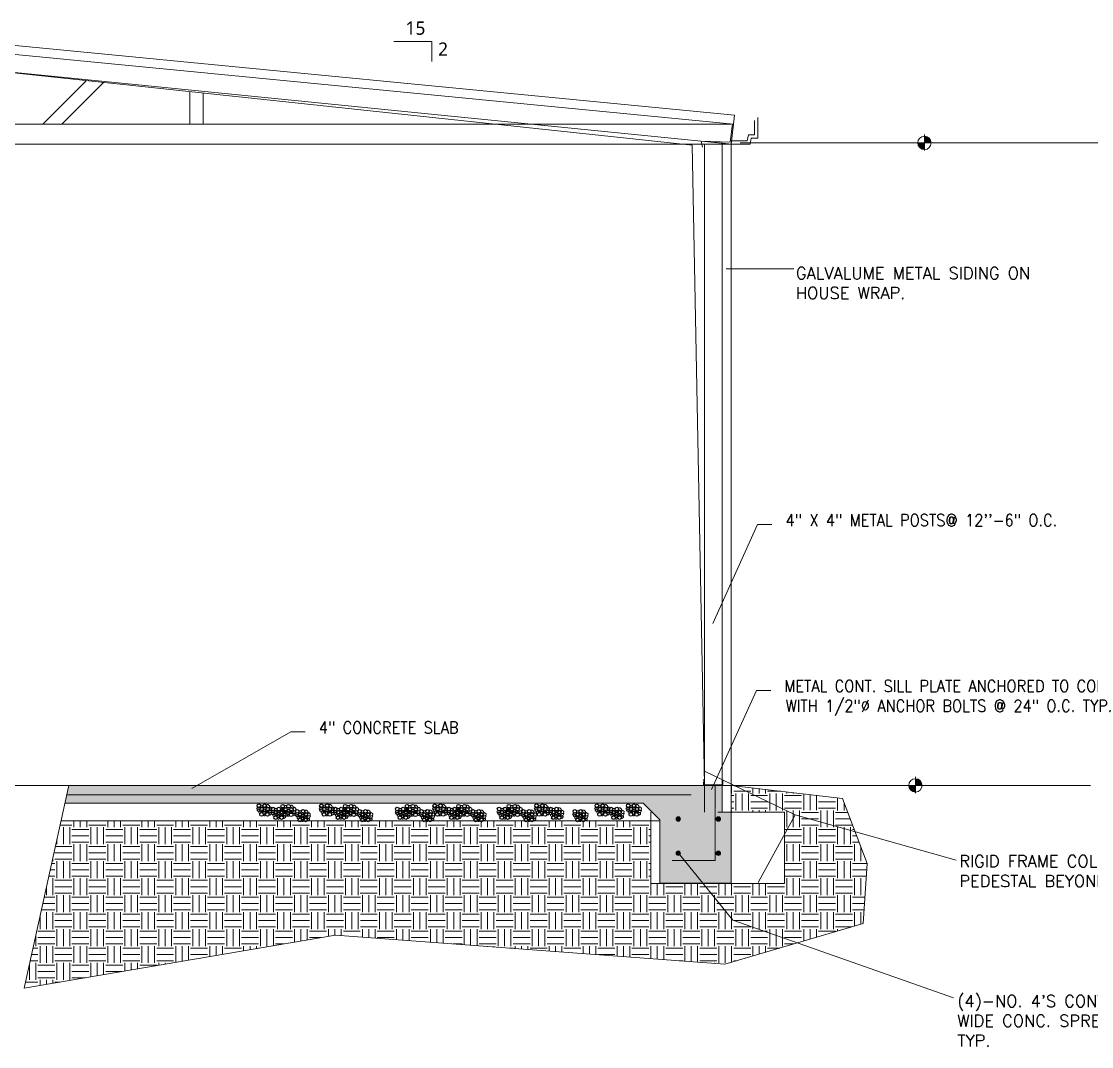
# Model space of a CAD drawing. Header units: feet. Extents: x -21713 to -20583, y -11834 to -10950.
# Drawn here: x -21079.4 to -21071.9, y -10974 to -10966.8 of the extents above; entities that cross this region are included whole.
import ezdxf

# ---------------------------------------------------------------- set-up
doc = ezdxf.new("R2010")
doc.units = ezdxf.units.FT
doc.header["$MEASUREMENT"] = 0
doc.linetypes.add('CENTERX2', pattern=[4, 2.5, -0.5, 0.5, -0.5])
doc.layers.get('0').update_dxf_attribs({"color": 4, "linetype": 'CENTERX2', "lineweight": 5})
for name, color, linetype, lineweight in [('anno', 7, 'Continuous', 9), ('anno line', 1, 'Continuous', 5), ('dim', 3, 'Continuous', 5), ('GRAVEL2', 4, 'CENTERX2', 5), ('hatch1', 9, 'CENTERX2', 5), ('hatch2', 6, 'CENTERX2', 5), ('pipe', 4, 'Continuous', 5), ('STRUCTURAL', 6, 'Continuous', 5), ('wall', 7, 'Continuous', 9), ('wall-outside', 7, 'Continuous', 13)]:
    doc.layers.add(name, color=color, linetype=linetype, lineweight=lineweight)
doc.layers.add('GRAVEL1', color=8, linetype='Continuous')
doc.styles.add('building', font='Roboto_Light.ttf')
doc.styles.add('ROMANS', font='ROMANS', dxfattribs={"height": 0.2})

# ---------------------------------------------------------------- blocks, each defined once
blk = doc.blocks.new('STONE')
at = {"layer": 'GRAVEL1'}
for centre, radius in [((-0.6, 0.8), 0.399), ((-0.62, -0.2), 0.279), ((0.06, 0.08), 0.359), ((0.72, 0.8), 0.399), ((0.7, -0.2), 0.279), ((1.37, 0.08), 0.359), ((0, -1.15), 0.399), ((0.06, -0.52), 0.199), ((1.32, -1.15), 0.399), ((1.37, -0.52), 0.199)]:
    blk.add_circle(centre, radius, dxfattribs=at)
blk = doc.blocks.new('A$C8866910b')
at = {"layer": 'dim'}
h = blk.add_hatch(color=256, dxfattribs=at)
h.dxf.hatch_style = 1
h.paths.add_polyline_path([(637.8875, 861.6151, 1), (637.8562, 861.6151, 1)])
h = blk.add_hatch(color=256, dxfattribs=at)
h.dxf.hatch_style = 1
h.paths.add_polyline_path([(638.1687, 861.6151, 1), (638.1375, 861.6151, 1)])
h = blk.add_hatch(color=256, dxfattribs=at)
h.dxf.hatch_style = 1
h.paths.add_polyline_path([(637.8875, 861.3748, 1), (637.8562, 861.3748, 1)])
h = blk.add_hatch(color=256, dxfattribs=at)
h.dxf.hatch_style = 1
h.paths.add_polyline_path([(638.1687, 861.3748, 1), (638.1375, 861.3748, 1)])
at = {"layer": 'hatch1'}
h = blk.add_hatch(dxfattribs=at)
h.set_pattern_fill('AR-CONC', color=256, scale=0.01875)
h.set_pattern_definition([(50, (438.42134, 853.28724), (0.13448772, -0.01176615), [0.01406265, -0.15468915]), (355, (438.42134, 853.28724), (-0.02601615, 0.14103753), [0.01125012, -0.12375132]), (100.451444, (438.43254, 853.28626), (0.10847157, 0.12927138), [0.01195141, -0.13146555]), (46.1842, (438.42134, 853.32474), (0.20010989, -0.0310352), [0.02109398, -0.23203373]), (96.63564, (438.43801, 853.32215), (0.17525099, 0.18264919), [0.01792713, -0.19719844]), (351.18416, (438.42134, 853.32474), (0.17525099, 0.18264919), [0.01687518, -0.18562698]), (21, (438.44009, 853.31536), (0.11192127, -0.07549185), [0.01406265, -0.15468915]), (326, (438.44009, 853.31536), (0.04562211, 0.13596709), [0.01125012, -0.12375132]), (71.451445, (438.44941, 853.30907), (0.15754338, 0.06047524), [0.01195141, -0.13146555]), (37.5, (438.421337, 853.287236), (0.002279997, 0.062418264), [0, -0.122251306, 0, -0.125626342, 0, -0.124220077]), (7.5, (438.42134, 853.287236), (0.049326065, 0.073952986), [0, -0.071625765, 0, -0.119438776, 0, -0.047344256]), (327.5, (438.379524, 853.287236), (0.100092776, -0.004229084), [0, -0.0468755, 0, -0.146251562, 0, -0.194064573]), (317.5, (438.36077, 853.28724), (0.109348575, 0.018769885), [0, -0.06093815, 0, -0.097126038, 0, -0.137813972])])
h.paths.add_polyline_path([(627.4929, 861.6092), (627.61, 861.7264), (630.975, 861.7264), (630.9673, 861.8514), (627.1042, 861.8514), (627.0983, 861.3748, -1), (627.0671, 861.3748, -1), (627.0983, 861.3748), (627.0983, 861.6149, -0.993872), (627.0671, 861.6151, -1), (627.0983, 861.6151), (627.1042, 861.8514), (627.0553, 861.8514), (627.0553, 861.6639), (626.9928, 861.6639), (626.9928, 861.1639), (627.4929, 861.1639)])
h.paths.add_polyline_path([(627.3483, 861.6151, -1), (627.3796, 861.6151, -1)], flags=16)
h.paths.add_polyline_path([(627.3796, 861.3748, -1), (627.3483, 861.3748, -1)], flags=16)
h.paths.add_polyline_path([(638.1316, 861.8514), (633.5969, 861.8514), (633.5695, 861.7264), (637.6258, 861.7264), (637.743, 861.6092), (637.743, 861.1639), (638.243, 861.1639), (638.243, 861.6639), (638.1805, 861.6639), (638.1805, 861.8514), (638.1316, 861.8514), (638.1375, 861.6151, -1), (638.1687, 861.6151, -1), (638.1375, 861.6151), (638.1375, 861.3751, -0.989984), (638.1687, 861.3748, -1), (638.1375, 861.3748), (638.1316, 861.3241)])
h.paths.add_polyline_path([(637.8562, 861.6151, -1), (637.8875, 861.6151, -1)], flags=16)
h.paths.add_polyline_path([(637.8875, 861.3748, -1), (637.8562, 861.3748, -1)], flags=16)
at = {"layer": 'hatch2'}
h = blk.add_hatch(dxfattribs=at)
h.set_pattern_fill('EARTH', color=256, scale=0.476138)
h.set_pattern_definition([(0, (16515.61667, 9751.34504), (0.1190345, 0.1190345), [0.1190345, -0.1190345]), (0, (16515.61667, 9751.38968), (0.1190345, 0.1190345), [0.1190345, -0.1190345]), (0, (16515.61667, 9751.43432), (0.1190345, 0.1190345), [0.1190345, -0.1190345]), (90, (16515.63154, 9751.4492), (-0.1190345, 0.1190345), [0.1190345, -0.1190345]), (90, (16515.67618, 9751.4492), (-0.1190345, 0.1190345), [0.1190345, -0.1190345]), (90, (16515.72082, 9751.4492), (-0.1190345, 0.1190345), [0.1190345, -0.1190345])])
h.paths.add_polyline_path([(638.1997, 860.5955), (639.1685, 860.8814), (639.1978, 861.3037), (639.0241, 861.7592), (638.243, 861.8514), (638.243, 861.6639), (638.618, 861.6639), (638.618, 861.1619), (637.6805, 861.1619), (637.6805, 861.6014), (637.1897, 861.6014), (637.1715, 861.5864), (637.1729, 861.5947), (637.1662, 861.6014), (636.8284, 861.6014), (636.8102, 861.5864), (636.8115, 861.5947), (636.8048, 861.6014), (636.4754, 861.6014), (636.4572, 861.5864), (636.4585, 861.5947), (636.4518, 861.6014), (636.1141, 861.6014), (636.0959, 861.5864), (636.0972, 861.5947), (636.0905, 861.6014), (635.6802, 861.6014), (635.662, 861.5864), (635.6633, 861.5947), (635.6566, 861.6014), (635.242, 861.6014), (635.2238, 861.5864), (635.2251, 861.5947), (635.2184, 861.6014), (633.5421, 861.6014), (633.2853, 860.428), (635.4686, 860.8005)])
at = {"layer": 'anno'}
for p in [(635.8774, 867.071), (636.1434, 866.9304)]:
    blk.add_line(p, (636.1434, 867.071), dxfattribs=at)
at = {"layer": 'anno', "linetype": 'Continuous'}
for p, q in [((639.599, 866.4197), (639.599, 866.3065)), ((639.5056, 866.3604), (640.8258, 866.3604)), ((639.5357, 861.9107), (639.5357, 861.7975)), ((639.4423, 861.8514), (640.7626, 861.8514))]:
    blk.add_line(p, q, dxfattribs=at)
at = {"layer": 'anno', "linetype": 'Continuous', "const_width": 0.0469}
for points in [[(639.5756, 866.3604, 0.414214), (639.599, 866.337, 0.414214)], [(639.6224, 866.3604, 0.414214), (639.599, 866.3838)], [(639.5123, 861.8514, 0.414214), (639.5357, 861.828, 0.414214)], [(639.5592, 861.8514, 0.414214), (639.5357, 861.8748)]]:
    blk.add_lwpolyline(points, format="xyb", dxfattribs=at)
at = {"layer": 'anno', "linetype": 'Continuous'}
for centre in [(639.599, 866.3604), (639.5357, 861.8514)]:
    blk.add_circle(centre, 0.0469, dxfattribs=at)
at = {"layer": 'anno line', "linetype": 'Continuous'}
for p, q in [((639.5056, 866.3604), (638.3062, 866.3604)), ((639.4423, 861.8514), (638.243, 861.8514))]:
    blk.add_line(p, q, dxfattribs=at)
for points in [[(638.2082, 865.4765), (638.6824, 865.4765)], [(638.1141, 862.9865), (638.4284, 863.6816), (638.5294, 863.6816)], [(638.1053, 861.823), (638.4196, 862.5181), (638.5206, 862.5181)], [(634.4608, 861.829), (635.1546, 862.2268), (635.2557, 862.2268)], [(637.8733, 861.3748), (638.254, 860.9051), (639.8034, 860.361)]]:
    blk.add_lwpolyline(points, dxfattribs=at)
at = {"layer": 'anno line', "linetype": 'Continuous', "extrusion": (0, 0, -1)}
for points in [[(-638.0607, 861.9486), (-638.6929, 861.6457), (-639.8211, 861.3272)], [(-638.4316, 861.1688), (-638.6929, 861.6457)]]:
    blk.add_lwpolyline(points, dxfattribs=at)
at = {"layer": 'dim'}
for p, q in [((633.5421, 861.6014), (637.743, 861.6014)), ((636.4351, 861.6014), (634.6804, 861.6014))]:
    blk.add_line(p, q, dxfattribs=at)
at = {"layer": 'GRAVEL2'}
for points in [[(634.9286, 861.6957), (634.9177, 861.6936), (634.9147, 861.6866), (634.9221, 861.6831), (634.9273, 861.687), (634.9347, 861.6862), (634.9369, 861.6849), (634.9404, 861.6918), (634.9365, 861.6966)], [(634.9404, 861.671), (634.9314, 861.6681), (634.9299, 861.6605), (634.9334, 861.657), (634.939, 861.6564), (634.9448, 861.6611), (634.9437, 861.6675)], [(634.9555, 861.7123), (634.9452, 861.7123), (634.9417, 861.7049), (634.946, 861.6975), (634.9547, 861.6984), (634.9587, 861.7062)], [(634.9689, 861.6669), (634.9612, 861.6634), (634.9604, 861.6579), (634.9615, 861.6508), (634.9703, 861.65), (634.9741, 861.6561), (634.9733, 861.6637)], [(634.9712, 861.6491), (634.9671, 861.6482), (634.9636, 861.6456), (634.9621, 861.6432), (634.9612, 861.6409), (634.9648, 861.6377), (634.9703, 861.638), (634.9753, 861.6421), (634.9753, 861.6485)], [(634.9675, 861.6961), (634.9618, 861.6935), (634.962, 861.6866), (634.9676, 861.6853), (634.9724, 861.6874), (634.9766, 861.6838), (634.9807, 861.6874), (634.9798, 861.6931), (634.9769, 861.6961), (634.9705, 861.6953)], [(634.9809, 861.669), (634.9771, 861.6666), (634.9771, 861.6605), (634.9809, 861.6593), (634.9847, 861.6611), (634.985, 861.6664)], [(634.9913, 861.697), (634.9839, 861.7049), (634.9861, 861.7162), (634.9948, 861.7162), (635.0044, 861.7066), (635.0052, 861.6975)], [(635.0152, 861.6756), (635.0035, 861.6717), (634.9996, 861.66), (635.0074, 861.66), (635.0191, 861.6639), (635.023, 861.6756)], [(635.0174, 861.6578), (635.0057, 861.6578), (635.0018, 861.65), (635.0096, 861.6422), (635.0174, 861.65)], [(635.0118, 861.7005), (635.0022, 861.6892), (635.0061, 861.6792), (635.0139, 861.6757), (635.0209, 861.6792), (635.0227, 861.6914)], [(635.0274, 861.6729), (635.0165, 861.6707), (635.0135, 861.6638), (635.0209, 861.6603), (635.0261, 861.6642), (635.0335, 861.6633), (635.0357, 861.662), (635.0392, 861.669), (635.0352, 861.6738)], [(635.0392, 861.6482), (635.0301, 861.6453), (635.0287, 861.6377), (635.0322, 861.6342), (635.0378, 861.6336), (635.0436, 861.6383), (635.0425, 861.6447)], [(635.0543, 861.6895), (635.044, 861.6894), (635.0405, 861.682), (635.0448, 861.6747), (635.0535, 861.6755), (635.0574, 861.6833)], [(635.0662, 861.6733), (635.0606, 861.6706), (635.0608, 861.6638), (635.0664, 861.6625), (635.0712, 861.6646), (635.0753, 861.661), (635.0795, 861.6646), (635.0786, 861.6702), (635.0757, 861.6733), (635.0693, 861.6725)], [(635.0797, 861.6462), (635.0759, 861.6438), (635.0759, 861.6377), (635.0797, 861.6365), (635.0835, 861.6383), (635.0838, 861.6435)], [(635.096, 861.6925), (635.0851, 861.6903), (635.082, 861.6834), (635.0894, 861.6799), (635.0947, 861.6838), (635.1021, 861.6829), (635.1042, 861.6816), (635.1077, 861.6886), (635.1038, 861.6934)], [(635.0901, 861.6742), (635.0827, 861.682), (635.0849, 861.6933), (635.0936, 861.6933), (635.1032, 861.6838), (635.104, 861.6747)], [(635.1078, 861.6678), (635.0987, 861.6648), (635.0972, 861.6572), (635.1008, 861.6537), (635.1063, 861.6531), (635.1122, 861.6578), (635.111, 861.6643)], [(635.114, 861.6528), (635.1023, 861.6489), (635.0983, 861.6372), (635.1062, 861.6372), (635.1179, 861.6411), (635.1218, 861.6528)], [(635.1106, 861.6777), (635.101, 861.6664), (635.1049, 861.6564), (635.1127, 861.6529), (635.1197, 861.6564), (635.1214, 861.6686)], [(635.1228, 861.7091), (635.1125, 861.709), (635.109, 861.7016), (635.1134, 861.6942), (635.1221, 861.6951), (635.126, 861.7029)], [(635.1362, 861.6637), (635.1286, 861.6602), (635.1277, 861.6546), (635.1289, 861.6476), (635.1377, 861.6467), (635.1415, 861.6528), (635.1406, 861.6605)], [(635.1386, 861.6458), (635.1345, 861.6449), (635.1309, 861.6423), (635.1295, 861.64), (635.1286, 861.6376), (635.1321, 861.6344), (635.1377, 861.6347), (635.1427, 861.6388), (635.1427, 861.6452)], [(635.1348, 861.6928), (635.1291, 861.6902), (635.1293, 861.6834), (635.135, 861.6821), (635.1397, 861.6841), (635.1439, 861.6805), (635.1481, 861.6841), (635.1471, 861.6898), (635.1443, 861.6928), (635.1378, 861.6921)], [(635.1482, 861.6657), (635.1444, 861.6634), (635.1444, 861.6572), (635.1482, 861.6561), (635.152, 861.6578), (635.1523, 861.6631)], [(635.1587, 861.6938), (635.1513, 861.7016), (635.1534, 861.7129), (635.1621, 861.7129), (635.1717, 861.7034), (635.1726, 861.6942)], [(635.1825, 861.6724), (635.1708, 861.6685), (635.1669, 861.6567), (635.1747, 861.6567), (635.1864, 861.6607), (635.1903, 861.6724)], [(635.1848, 861.6545), (635.173, 861.6545), (635.1691, 861.6467), (635.1769, 861.6389), (635.1848, 861.6467)], [(635.1791, 861.6973), (635.1695, 861.686), (635.1735, 861.676), (635.1813, 861.6725), (635.1883, 861.676), (635.19, 861.6881)], [(635.1972, 861.6566), (635.1863, 861.6544), (635.1833, 861.6475), (635.1907, 861.644), (635.1959, 861.6479), (635.2033, 861.647), (635.2055, 861.6457), (635.2089, 861.6527), (635.205, 861.6575)], [(635.2241, 861.6732), (635.2137, 861.6731), (635.2102, 861.6657), (635.2146, 861.6583), (635.2233, 861.6592), (635.2272, 861.667)], [(635.236, 861.657), (635.2303, 861.6543), (635.2305, 861.6475), (635.2362, 861.6462), (635.2409, 861.6483), (635.2451, 861.6447), (635.2493, 861.6483), (635.2483, 861.6539), (635.2455, 861.657), (635.2391, 861.6562)], [(635.2599, 861.6579), (635.2525, 861.6657), (635.2546, 861.677), (635.2634, 861.677), (635.2729, 861.6675), (635.2738, 861.6583)], [(635.2803, 861.6614), (635.2708, 861.6501), (635.2747, 861.6401), (635.2825, 861.6366), (635.2895, 861.6401), (635.2912, 861.6523)], [(635.3668, 861.6957), (635.3559, 861.6936), (635.3528, 861.6866), (635.3602, 861.6831), (635.3654, 861.687), (635.3728, 861.6862), (635.375, 861.6849), (635.3785, 861.6918), (635.3746, 861.6966)], [(635.3786, 861.671), (635.3695, 861.6681), (635.368, 861.6605), (635.3715, 861.657), (635.3771, 861.6564), (635.383, 861.6611), (635.3818, 861.6675)], [(635.3936, 861.7123), (635.3833, 861.7123), (635.3798, 861.7049), (635.3842, 861.6975), (635.3929, 861.6984), (635.3968, 861.7062)], [(635.407, 861.6669), (635.3994, 861.6634), (635.3985, 861.6579), (635.3997, 861.6508), (635.4085, 861.65), (635.4123, 861.6561), (635.4114, 861.6637)], [(635.4093, 861.6491), (635.4052, 861.6482), (635.4017, 861.6456), (635.4003, 861.6432), (635.3994, 861.6409), (635.4029, 861.6377), (635.4085, 861.638), (635.4134, 861.6421), (635.4134, 861.6485)], [(635.4056, 861.6961), (635.3999, 861.6935), (635.4001, 861.6866), (635.4058, 861.6853), (635.4105, 861.6874), (635.4147, 861.6838), (635.4189, 861.6874), (635.4179, 861.6931), (635.4151, 861.6961), (635.4086, 861.6953)], [(635.419, 861.669), (635.4152, 861.6666), (635.4152, 861.6605), (635.419, 861.6593), (635.4228, 861.6611), (635.4231, 861.6664)], [(635.4294, 861.697), (635.422, 861.7049), (635.4242, 861.7162), (635.4329, 861.7162), (635.4425, 861.7066), (635.4434, 861.6975)], [(635.4533, 861.6756), (635.4416, 861.6717), (635.4377, 861.66), (635.4455, 861.66), (635.4572, 861.6639), (635.4611, 861.6756)], [(635.4555, 861.6578), (635.4438, 861.6578), (635.4399, 861.65), (635.4477, 861.6422), (635.4555, 861.65)], [(635.4499, 861.7005), (635.4403, 861.6892), (635.4442, 861.6792), (635.4521, 861.6757), (635.459, 861.6792), (635.4608, 861.6914)], [(635.4655, 861.6729), (635.4547, 861.6707), (635.4516, 861.6638), (635.459, 861.6603), (635.4642, 861.6642), (635.4716, 861.6633), (635.4738, 861.662), (635.4773, 861.669), (635.4734, 861.6738)], [(635.4774, 861.6482), (635.4683, 861.6453), (635.4668, 861.6377), (635.4703, 861.6342), (635.4759, 861.6336), (635.4818, 861.6383), (635.4806, 861.6447)], [(635.4924, 861.6895), (635.4821, 861.6894), (635.4786, 861.682), (635.483, 861.6747), (635.4917, 861.6755), (635.4956, 861.6833)], [(635.5044, 861.6733), (635.4987, 861.6706), (635.4989, 861.6638), (635.5046, 861.6625), (635.5093, 861.6646), (635.5135, 861.661), (635.5176, 861.6646), (635.5167, 861.6702), (635.5139, 861.6733), (635.5074, 861.6725)], [(635.5178, 861.6462), (635.514, 861.6438), (635.514, 861.6377), (635.5178, 861.6365), (635.5216, 861.6383), (635.5219, 861.6435)], [(635.5341, 861.6925), (635.5232, 861.6903), (635.5202, 861.6834), (635.5276, 861.6799), (635.5328, 861.6838), (635.5402, 861.6829), (635.5424, 861.6816), (635.5459, 861.6886), (635.5419, 861.6934)], [(635.5282, 861.6742), (635.5208, 861.682), (635.523, 861.6933), (635.5317, 861.6933), (635.5413, 861.6838), (635.5422, 861.6747)], [(635.5459, 861.6678), (635.5368, 861.6648), (635.5354, 861.6572), (635.5389, 861.6537), (635.5445, 861.6531), (635.5503, 861.6578), (635.5491, 861.6643)], [(635.5521, 861.6528), (635.5404, 861.6489), (635.5365, 861.6372), (635.5443, 861.6372), (635.556, 861.6411), (635.5599, 861.6528)], [(635.5487, 861.6777), (635.5391, 861.6664), (635.543, 861.6564), (635.5509, 861.6529), (635.5578, 861.6564), (635.5596, 861.6686)], [(635.561, 861.7091), (635.5506, 861.709), (635.5472, 861.7016), (635.5515, 861.6942), (635.5602, 861.6951), (635.5641, 861.7029)], [(635.5744, 861.6637), (635.5667, 861.6602), (635.5659, 861.6546), (635.567, 861.6476), (635.5758, 861.6467), (635.5796, 861.6528), (635.5787, 861.6605)], [(635.5767, 861.6458), (635.5726, 861.6449), (635.5691, 861.6423), (635.5676, 861.64), (635.5667, 861.6376), (635.5702, 861.6344), (635.5758, 861.6347), (635.5808, 861.6388), (635.5808, 861.6452)], [(635.5729, 861.6928), (635.5673, 861.6902), (635.5674, 861.6834), (635.5731, 861.6821), (635.5779, 861.6841), (635.582, 861.6805), (635.5862, 861.6841), (635.5853, 861.6898), (635.5824, 861.6928), (635.576, 861.6921)], [(635.5864, 861.6657), (635.5826, 861.6634), (635.5826, 861.6572), (635.5864, 861.6561), (635.5902, 861.6578), (635.5905, 861.6631)], [(635.5968, 861.6938), (635.5894, 861.7016), (635.5916, 861.7129), (635.6003, 861.7129), (635.6099, 861.7034), (635.6107, 861.6942)], [(635.6207, 861.6724), (635.6089, 861.6685), (635.605, 861.6567), (635.6129, 861.6567), (635.6246, 861.6607), (635.6285, 861.6724)], [(635.6229, 861.6545), (635.6112, 861.6545), (635.6073, 861.6467), (635.6151, 861.6389), (635.6229, 861.6467)], [(635.6173, 861.6973), (635.6077, 861.686), (635.6116, 861.676), (635.6194, 861.6725), (635.6264, 861.676), (635.6281, 861.6881)], [(635.6353, 861.6566), (635.6244, 861.6544), (635.6214, 861.6475), (635.6288, 861.644), (635.634, 861.6479), (635.6414, 861.647), (635.6436, 861.6457), (635.6471, 861.6527), (635.6432, 861.6575)], [(635.6622, 861.6732), (635.6519, 861.6731), (635.6484, 861.6657), (635.6527, 861.6583), (635.6614, 861.6592), (635.6654, 861.667)], [(635.6742, 861.657), (635.6685, 861.6543), (635.6687, 861.6475), (635.6743, 861.6462), (635.6791, 861.6483), (635.6833, 861.6447), (635.6874, 861.6483), (635.6865, 861.6539), (635.6836, 861.657), (635.6772, 861.6562)], [(635.698, 861.6579), (635.6906, 861.6657), (635.6928, 861.677), (635.7015, 861.677), (635.7111, 861.6675), (635.7119, 861.6583)], [(635.7185, 861.6614), (635.7089, 861.6501), (635.7128, 861.6401), (635.7206, 861.6366), (635.7276, 861.6401), (635.7293, 861.6523)], [(635.8995, 861.6729), (635.8886, 861.6707), (635.8855, 861.6638), (635.8929, 861.6603), (635.8982, 861.6642), (635.9056, 861.6633), (635.9077, 861.662), (635.9112, 861.669), (635.9073, 861.6738)], [(635.9113, 861.6482), (635.9022, 861.6453), (635.9007, 861.6377), (635.9042, 861.6342), (635.9098, 861.6336), (635.9157, 861.6383), (635.9145, 861.6447)], [(635.9263, 861.6895), (635.916, 861.6894), (635.9125, 861.682), (635.9169, 861.6747), (635.9256, 861.6755), (635.9295, 861.6833)], [(635.9383, 861.6733), (635.9326, 861.6706), (635.9328, 861.6638), (635.9385, 861.6625), (635.9432, 861.6646), (635.9474, 861.661), (635.9516, 861.6646), (635.9506, 861.6702), (635.9478, 861.6733), (635.9413, 861.6725)], [(635.9517, 861.6462), (635.9479, 861.6438), (635.9479, 861.6377), (635.9517, 861.6365), (635.9555, 861.6383), (635.9558, 861.6435)], [(635.968, 861.6925), (635.9571, 861.6903), (635.9541, 861.6834), (635.9615, 861.6799), (635.9667, 861.6838), (635.9741, 861.6829), (635.9763, 861.6816), (635.9798, 861.6886), (635.9759, 861.6934)], [(635.9621, 861.6742), (635.9547, 861.682), (635.9569, 861.6933), (635.9656, 861.6933), (635.9752, 861.6838), (635.9761, 861.6747)], [(635.9798, 861.6678), (635.9708, 861.6648), (635.9693, 861.6572), (635.9728, 861.6537), (635.9784, 861.6531), (635.9842, 861.6578), (635.9831, 861.6643)], [(635.986, 861.6528), (635.9743, 861.6489), (635.9704, 861.6372), (635.9782, 861.6372), (635.9899, 861.6411), (635.9938, 861.6528)], [(635.9826, 861.6777), (635.973, 861.6664), (635.977, 861.6564), (635.9848, 861.6529), (635.9918, 861.6564), (635.9935, 861.6686)], [(635.9949, 861.7091), (635.9846, 861.709), (635.9811, 861.7016), (635.9854, 861.6942), (635.9941, 861.6951), (635.9981, 861.7029)], [(636.0083, 861.6637), (636.0007, 861.6602), (635.9998, 861.6546), (636.0009, 861.6476), (636.0097, 861.6467), (636.0135, 861.6528), (636.0127, 861.6605)], [(636.0106, 861.6458), (636.0065, 861.6449), (636.003, 861.6423), (636.0015, 861.64), (636.0007, 861.6376), (636.0042, 861.6344), (636.0097, 861.6347), (636.0147, 861.6388), (636.0147, 861.6452)], [(636.0069, 861.6928), (636.0012, 861.6902), (636.0014, 861.6834), (636.0071, 861.6821), (636.0118, 861.6841), (636.016, 861.6805), (636.0201, 861.6841), (636.0192, 861.6898), (636.0163, 861.6928), (636.0099, 861.6921)], [(636.0203, 861.6657), (636.0165, 861.6634), (636.0165, 861.6572), (636.0203, 861.6561), (636.0241, 861.6578), (636.0244, 861.6631)], [(636.0307, 861.6938), (636.0233, 861.7016), (636.0255, 861.7129), (636.0342, 861.7129), (636.0438, 861.7034), (636.0446, 861.6942)], [(636.0546, 861.6724), (636.0429, 861.6685), (636.039, 861.6567), (636.0468, 861.6567), (636.0585, 861.6607), (636.0624, 861.6724)], [(636.0568, 861.6545), (636.0451, 861.6545), (636.0412, 861.6467), (636.049, 861.6389), (636.0568, 861.6467)], [(636.0512, 861.6973), (636.0416, 861.686), (636.0455, 861.676), (636.0533, 861.6725), (636.0603, 861.676), (636.0621, 861.6881)], [(636.0692, 861.6566), (636.0584, 861.6544), (636.0553, 861.6475), (636.0627, 861.644), (636.0679, 861.6479), (636.0753, 861.647), (636.0775, 861.6457), (636.081, 861.6527), (636.0771, 861.6575)], [(636.0961, 861.6732), (636.0858, 861.6731), (636.0823, 861.6657), (636.0867, 861.6583), (636.0954, 861.6592), (636.0993, 861.667)], [(636.1081, 861.657), (636.1024, 861.6543), (636.1026, 861.6475), (636.1083, 861.6462), (636.113, 861.6483), (636.1172, 861.6447), (636.1213, 861.6483), (636.1204, 861.6539), (636.1175, 861.657), (636.1111, 861.6562)], [(636.1319, 861.6579), (636.1245, 861.6657), (636.1267, 861.677), (636.1354, 861.677), (636.145, 861.6675), (636.1459, 861.6583)], [(636.1524, 861.6614), (636.1428, 861.6501), (636.1467, 861.6401), (636.1546, 861.6366), (636.1615, 861.6401), (636.1633, 861.6523)], [(636.162, 861.6957), (636.1511, 861.6936), (636.1481, 861.6866), (636.1555, 861.6831), (636.1607, 861.687), (636.1681, 861.6862), (636.1703, 861.6849), (636.1737, 861.6918), (636.1698, 861.6966)], [(636.1738, 861.671), (636.1647, 861.6681), (636.1633, 861.6605), (636.1668, 861.657), (636.1723, 861.6564), (636.1782, 861.6611), (636.177, 861.6675)], [(636.1889, 861.7123), (636.1785, 861.7123), (636.175, 861.7049), (636.1794, 861.6975), (636.1881, 861.6984), (636.192, 861.7062)], [(636.2022, 861.6669), (636.1946, 861.6634), (636.1937, 861.6579), (636.1949, 861.6508), (636.2037, 861.65), (636.2075, 861.6561), (636.2066, 861.6637)], [(636.2046, 861.6491), (636.2005, 861.6482), (636.197, 861.6456), (636.1955, 861.6432), (636.1946, 861.6409), (636.1981, 861.6377), (636.2037, 861.638), (636.2087, 861.6421), (636.2087, 861.6485)], [(636.2008, 861.6961), (636.1951, 861.6935), (636.1953, 861.6866), (636.201, 861.6853), (636.2058, 861.6874), (636.2099, 861.6838), (636.2141, 861.6874), (636.2131, 861.6931), (636.2103, 861.6961), (636.2039, 861.6953)], [(636.2143, 861.669), (636.2104, 861.6666), (636.2104, 861.6605), (636.2143, 861.6593), (636.2181, 861.6611), (636.2184, 861.6664)], [(636.2247, 861.697), (636.2173, 861.7049), (636.2195, 861.7162), (636.2282, 861.7162), (636.2377, 861.7066), (636.2386, 861.6975)], [(636.2485, 861.6756), (636.2368, 861.6717), (636.2329, 861.66), (636.2407, 861.66), (636.2525, 861.6639), (636.2564, 861.6756)], [(636.2508, 861.6578), (636.239, 861.6578), (636.2351, 861.65), (636.243, 861.6422), (636.2508, 861.65)], [(636.2451, 861.7005), (636.2356, 861.6892), (636.2395, 861.6792), (636.2473, 861.6757), (636.2543, 861.6792), (636.256, 861.6914)], [(636.2608, 861.6729), (636.2499, 861.6707), (636.2468, 861.6638), (636.2542, 861.6603), (636.2595, 861.6642), (636.2669, 861.6633), (636.269, 861.662), (636.2725, 861.669), (636.2686, 861.6738)], [(636.2726, 861.6482), (636.2635, 861.6453), (636.262, 861.6377), (636.2656, 861.6342), (636.2711, 861.6336), (636.277, 861.6383), (636.2758, 861.6447)], [(636.2877, 861.6895), (636.2773, 861.6894), (636.2738, 861.682), (636.2782, 861.6747), (636.2869, 861.6755), (636.2908, 861.6833)], [(636.2996, 861.6733), (636.2939, 861.6706), (636.2941, 861.6638), (636.2998, 861.6625), (636.3045, 861.6646), (636.3087, 861.661), (636.3129, 861.6646), (636.3119, 861.6702), (636.3091, 861.6733), (636.3026, 861.6725)], [(636.313, 861.6462), (636.3092, 861.6438), (636.3092, 861.6377), (636.313, 861.6365), (636.3169, 861.6383), (636.3171, 861.6435)], [(636.3293, 861.6925), (636.3185, 861.6903), (636.3154, 861.6834), (636.3228, 861.6799), (636.328, 861.6838), (636.3354, 861.6829), (636.3376, 861.6816), (636.3411, 861.6886), (636.3372, 861.6934)], [(636.3235, 861.6742), (636.3161, 861.682), (636.3182, 861.6933), (636.3269, 861.6933), (636.3365, 861.6838), (636.3374, 861.6747)], [(636.3412, 861.6678), (636.3321, 861.6648), (636.3306, 861.6572), (636.3341, 861.6537), (636.3397, 861.6531), (636.3456, 861.6578), (636.3444, 861.6643)], [(636.3473, 861.6528), (636.3356, 861.6489), (636.3317, 861.6372), (636.3395, 861.6372), (636.3512, 861.6411), (636.3552, 861.6528)], [(636.3439, 861.6777), (636.3343, 861.6664), (636.3383, 861.6564), (636.3461, 861.6529), (636.3531, 861.6564), (636.3548, 861.6686)], [(636.3562, 861.7091), (636.3459, 861.709), (636.3424, 861.7016), (636.3468, 861.6942), (636.3555, 861.6951), (636.3594, 861.7029)], [(636.3696, 861.6637), (636.362, 861.6602), (636.3611, 861.6546), (636.3623, 861.6476), (636.3711, 861.6467), (636.3749, 861.6528), (636.374, 861.6605)], [(636.3719, 861.6458), (636.3678, 861.6449), (636.3643, 861.6423), (636.3628, 861.64), (636.362, 861.6376), (636.3655, 861.6344), (636.3711, 861.6347), (636.376, 861.6388), (636.376, 861.6452)], [(636.3682, 861.6928), (636.3625, 861.6902), (636.3627, 861.6834), (636.3684, 861.6821), (636.3731, 861.6841), (636.3773, 861.6805), (636.3814, 861.6841), (636.3805, 861.6898), (636.3777, 861.6928), (636.3712, 861.6921)], [(636.3816, 861.6657), (636.3778, 861.6634), (636.3778, 861.6572), (636.3816, 861.6561), (636.3854, 861.6578), (636.3857, 861.6631)], [(636.392, 861.6938), (636.3846, 861.7016), (636.3868, 861.7129), (636.3955, 861.7129), (636.4051, 861.7034), (636.406, 861.6942)], [(636.4159, 861.6724), (636.4042, 861.6685), (636.4003, 861.6567), (636.4081, 861.6567), (636.4198, 861.6607), (636.4237, 861.6724)], [(636.4181, 861.6545), (636.4064, 861.6545), (636.4025, 861.6467), (636.4103, 861.6389), (636.4181, 861.6467)], [(636.4125, 861.6973), (636.4029, 861.686), (636.4068, 861.676), (636.4147, 861.6725), (636.4216, 861.676), (636.4234, 861.6881)], [(636.4306, 861.6566), (636.4197, 861.6544), (636.4166, 861.6475), (636.424, 861.644), (636.4292, 861.6479), (636.4366, 861.647), (636.4388, 861.6457), (636.4423, 861.6527), (636.4384, 861.6575)], [(636.4574, 861.6732), (636.4471, 861.6731), (636.4436, 861.6657), (636.448, 861.6583), (636.4567, 861.6592), (636.4606, 861.667)], [(636.4694, 861.657), (636.4637, 861.6543), (636.4639, 861.6475), (636.4696, 861.6462), (636.4743, 861.6483), (636.4785, 861.6447), (636.4827, 861.6483), (636.4817, 861.6539), (636.4789, 861.657), (636.4724, 861.6562)], [(636.4932, 861.6579), (636.4858, 861.6657), (636.488, 861.677), (636.4967, 861.677), (636.5063, 861.6675), (636.5072, 861.6583)], [(636.5137, 861.6614), (636.5041, 861.6501), (636.508, 861.6401), (636.5159, 861.6366), (636.5228, 861.6401), (636.5246, 861.6523)], [(636.6138, 861.6729), (636.6029, 861.6707), (636.5999, 861.6638), (636.6073, 861.6603), (636.6125, 861.6642), (636.6199, 861.6633), (636.6221, 861.662), (636.6256, 861.669), (636.6216, 861.6738)], [(636.6256, 861.6482), (636.6165, 861.6453), (636.6151, 861.6377), (636.6186, 861.6342), (636.6242, 861.6336), (636.63, 861.6383), (636.6289, 861.6447)], [(636.6407, 861.6895), (636.6304, 861.6894), (636.6269, 861.682), (636.6312, 861.6747), (636.6399, 861.6755), (636.6438, 861.6833)], [(636.6526, 861.6733), (636.647, 861.6706), (636.6472, 861.6638), (636.6528, 861.6625), (636.6576, 861.6646), (636.6617, 861.661), (636.6659, 861.6646), (636.665, 861.6702), (636.6621, 861.6733), (636.6557, 861.6725)], [(636.6661, 861.6462), (636.6623, 861.6438), (636.6623, 861.6377), (636.6661, 861.6365), (636.6699, 861.6383), (636.6702, 861.6435)], [(636.6824, 861.6925), (636.6715, 861.6903), (636.6684, 861.6834), (636.6758, 861.6799), (636.6811, 861.6838), (636.6885, 861.6829), (636.6906, 861.6816), (636.6941, 861.6886), (636.6902, 861.6934)], [(636.6765, 861.6742), (636.6691, 861.682), (636.6713, 861.6933), (636.68, 861.6933), (636.6896, 861.6838), (636.6904, 861.6747)], [(636.6942, 861.6678), (636.6851, 861.6648), (636.6836, 861.6572), (636.6872, 861.6537), (636.6927, 861.6531), (636.6986, 861.6578), (636.6974, 861.6643)], [(636.7004, 861.6528), (636.6887, 861.6489), (636.6847, 861.6372), (636.6926, 861.6372), (636.7043, 861.6411), (636.7082, 861.6528)], [(636.697, 861.6777), (636.6874, 861.6664), (636.6913, 861.6564), (636.6991, 861.6529), (636.7061, 861.6564), (636.7078, 861.6686)], [(636.7093, 861.7091), (636.6989, 861.709), (636.6954, 861.7016), (636.6998, 861.6942), (636.7085, 861.6951), (636.7124, 861.7029)], [(636.7226, 861.6637), (636.715, 861.6602), (636.7141, 861.6546), (636.7153, 861.6476), (636.7241, 861.6467), (636.7279, 861.6528), (636.727, 861.6605)], [(636.725, 861.6458), (636.7209, 861.6449), (636.7173, 861.6423), (636.7159, 861.64), (636.715, 861.6376), (636.7185, 861.6344), (636.7241, 861.6347), (636.7291, 861.6388), (636.7291, 861.6452)], [(636.7212, 861.6928), (636.7155, 861.6902), (636.7157, 861.6834), (636.7214, 861.6821), (636.7261, 861.6841), (636.7303, 861.6805), (636.7345, 861.6841), (636.7335, 861.6898), (636.7307, 861.6928), (636.7242, 861.6921)], [(636.7346, 861.6657), (636.7308, 861.6634), (636.7308, 861.6572), (636.7346, 861.6561), (636.7384, 861.6578), (636.7387, 861.6631)], [(636.7451, 861.6938), (636.7377, 861.7016), (636.7398, 861.7129), (636.7485, 861.7129), (636.7581, 861.7034), (636.759, 861.6942)], [(636.7689, 861.6724), (636.7572, 861.6685), (636.7533, 861.6567), (636.7611, 861.6567), (636.7728, 861.6607), (636.7767, 861.6724)], [(636.7712, 861.6545), (636.7594, 861.6545), (636.7555, 861.6467), (636.7633, 861.6389), (636.7712, 861.6467)], [(636.7655, 861.6973), (636.7559, 861.686), (636.7599, 861.676), (636.7677, 861.6725), (636.7747, 861.676), (636.7764, 861.6881)], [(636.7836, 861.6566), (636.7727, 861.6544), (636.7697, 861.6475), (636.7771, 861.644), (636.7823, 861.6479), (636.7897, 861.647), (636.7919, 861.6457), (636.7953, 861.6527), (636.7914, 861.6575)], [(636.8105, 861.6732), (636.8001, 861.6731), (636.7966, 861.6657), (636.801, 861.6583), (636.8097, 861.6592), (636.8136, 861.667)], [(636.8224, 861.657), (636.8167, 861.6543), (636.8169, 861.6475), (636.8226, 861.6462), (636.8273, 861.6483), (636.8315, 861.6447), (636.8357, 861.6483), (636.8347, 861.6539), (636.8319, 861.657), (636.8255, 861.6562)], [(636.8463, 861.6579), (636.8389, 861.6657), (636.841, 861.677), (636.8498, 861.677), (636.8593, 861.6675), (636.8602, 861.6583)], [(636.8667, 861.6614), (636.8572, 861.6501), (636.8611, 861.6401), (636.8689, 861.6366), (636.8759, 861.6401), (636.8776, 861.6523)], [(636.8763, 861.6957), (636.8655, 861.6936), (636.8624, 861.6866), (636.8698, 861.6831), (636.875, 861.687), (636.8824, 861.6862), (636.8846, 861.6849), (636.8881, 861.6918), (636.8842, 861.6966)], [(636.8882, 861.671), (636.8791, 861.6681), (636.8776, 861.6605), (636.8811, 861.657), (636.8867, 861.6564), (636.8926, 861.6611), (636.8914, 861.6675)], [(636.9032, 861.7123), (636.8929, 861.7123), (636.8894, 861.7049), (636.8937, 861.6975), (636.9025, 861.6984), (636.9064, 861.7062)], [(636.9166, 861.6669), (636.909, 861.6634), (636.9081, 861.6579), (636.9093, 861.6508), (636.918, 861.65), (636.9219, 861.6561), (636.921, 861.6637)], [(636.9189, 861.6491), (636.9148, 861.6482), (636.9113, 861.6456), (636.9098, 861.6432), (636.909, 861.6409), (636.9125, 861.6377), (636.918, 861.638), (636.923, 861.6421), (636.923, 861.6485)], [(636.9152, 861.6961), (636.9095, 861.6935), (636.9097, 861.6866), (636.9154, 861.6853), (636.9201, 861.6874), (636.9243, 861.6838), (636.9284, 861.6874), (636.9275, 861.6931), (636.9246, 861.6961), (636.9182, 861.6953)], [(636.9286, 861.669), (636.9248, 861.6666), (636.9248, 861.6605), (636.9286, 861.6593), (636.9324, 861.6611), (636.9327, 861.6664)], [(636.939, 861.697), (636.9316, 861.7049), (636.9338, 861.7162), (636.9425, 861.7162), (636.9521, 861.7066), (636.953, 861.6975)], [(636.9629, 861.6756), (636.9512, 861.6717), (636.9473, 861.66), (636.9551, 861.66), (636.9668, 861.6639), (636.9707, 861.6756)], [(636.9651, 861.6578), (636.9534, 861.6578), (636.9495, 861.65), (636.9573, 861.6422), (636.9651, 861.65)], [(636.9595, 861.7005), (636.9499, 861.6892), (636.9538, 861.6792), (636.9617, 861.6757), (636.9686, 861.6792), (636.9704, 861.6914)], [(636.9751, 861.6729), (636.9642, 861.6707), (636.9612, 861.6638), (636.9686, 861.6603), (636.9738, 861.6642), (636.9812, 861.6633), (636.9834, 861.662), (636.9869, 861.669), (636.983, 861.6738)], [(636.9869, 861.6482), (636.9779, 861.6453), (636.9764, 861.6377), (636.9799, 861.6342), (636.9855, 861.6336), (636.9913, 861.6383), (636.9902, 861.6447)], [(637.002, 861.6895), (636.9917, 861.6894), (636.9882, 861.682), (636.9925, 861.6747), (637.0012, 861.6755), (637.0052, 861.6833)], [(637.014, 861.6733), (637.0083, 861.6706), (637.0085, 861.6638), (637.0142, 861.6625), (637.0189, 861.6646), (637.0231, 861.661), (637.0272, 861.6646), (637.0263, 861.6702), (637.0234, 861.6733), (637.017, 861.6725)], [(637.0274, 861.6462), (637.0236, 861.6438), (637.0236, 861.6377), (637.0274, 861.6365), (637.0312, 861.6383), (637.0315, 861.6435)], [(637.0378, 861.6742), (637.0304, 861.682), (637.0326, 861.6933), (637.0413, 861.6933), (637.0509, 861.6838), (637.0517, 861.6747)], [(637.0617, 861.6528), (637.05, 861.6489), (637.0461, 861.6372), (637.0539, 861.6372), (637.0656, 861.6411), (637.0695, 861.6528)], [(637.0583, 861.6777), (637.0487, 861.6664), (637.0526, 861.6564), (637.0604, 861.6529), (637.0674, 861.6564), (637.0692, 861.6686)], [(637.1449, 861.6566), (637.134, 861.6544), (637.131, 861.6475), (637.1384, 861.644), (637.1436, 861.6479), (637.151, 861.647), (637.1532, 861.6457), (637.1567, 861.6527), (637.1527, 861.6575)], [(637.1718, 861.6732), (637.1614, 861.6731), (637.158, 861.6657), (637.1623, 861.6583), (637.171, 861.6592), (637.1749, 861.667)], [(637.1837, 861.657), (637.1781, 861.6543), (637.1782, 861.6475), (637.1839, 861.6462), (637.1887, 861.6483), (637.1928, 861.6447), (637.197, 861.6483), (637.1961, 861.6539), (637.1932, 861.657), (637.1868, 861.6562)], [(637.2076, 861.6579), (637.2002, 861.6657), (637.2024, 861.677), (637.2111, 861.677), (637.2206, 861.6675), (637.2215, 861.6583)], [(637.228, 861.6614), (637.2185, 861.6501), (637.2224, 861.6401), (637.2302, 861.6366), (637.2372, 861.6401), (637.2389, 861.6523)], [(637.2993, 861.6957), (637.2884, 861.6936), (637.2853, 861.6866), (637.2927, 861.6831), (637.298, 861.687), (637.3054, 861.6862), (637.3075, 861.6849), (637.311, 861.6918), (637.3071, 861.6966)], [(637.3111, 861.671), (637.302, 861.6681), (637.3005, 861.6605), (637.3041, 861.657), (637.3096, 861.6564), (637.3155, 861.6611), (637.3143, 861.6675)], [(637.3261, 861.7123), (637.3158, 861.7123), (637.3123, 861.7049), (637.3167, 861.6975), (637.3254, 861.6984), (637.3293, 861.7062)], [(637.3395, 861.6669), (637.3319, 861.6634), (637.331, 861.6579), (637.3322, 861.6508), (637.341, 861.65), (637.3448, 861.6561), (637.3439, 861.6637)], [(637.3419, 861.6491), (637.3378, 861.6482), (637.3342, 861.6456), (637.3328, 861.6432), (637.3319, 861.6409), (637.3354, 861.6377), (637.341, 861.638), (637.346, 861.6421), (637.346, 861.6485)], [(637.3381, 861.6961), (637.3324, 861.6935), (637.3326, 861.6866), (637.3383, 861.6853), (637.343, 861.6874), (637.3472, 861.6838), (637.3514, 861.6874), (637.3504, 861.6931), (637.3476, 861.6961), (637.3411, 861.6953)], [(637.3515, 861.669), (637.3477, 861.6666), (637.3477, 861.6605), (637.3515, 861.6593), (637.3553, 861.6611), (637.3556, 861.6664)], [(637.362, 861.697), (637.3546, 861.7049), (637.3567, 861.7162), (637.3654, 861.7162), (637.375, 861.7066), (637.3759, 861.6975)], [(637.3858, 861.6756), (637.3741, 861.6717), (637.3702, 861.66), (637.378, 861.66), (637.3897, 861.6639), (637.3936, 861.6756)], [(637.3881, 861.6578), (637.3763, 861.6578), (637.3724, 861.65), (637.3802, 861.6422), (637.3881, 861.65)], [(637.3824, 861.7005), (637.3728, 861.6892), (637.3768, 861.6792), (637.3846, 861.6757), (637.3916, 861.6792), (637.3933, 861.6914)], [(637.3981, 861.6729), (637.3872, 861.6707), (637.3841, 861.6638), (637.3915, 861.6603), (637.3968, 861.6642), (637.4042, 861.6633), (637.4063, 861.662), (637.4098, 861.669), (637.4059, 861.6738)], [(637.4099, 861.6482), (637.4008, 861.6453), (637.3993, 861.6377), (637.4028, 861.6342), (637.4084, 861.6336), (637.4143, 861.6383), (637.4131, 861.6447)], [(637.4249, 861.6895), (637.4146, 861.6894), (637.4111, 861.682), (637.4155, 861.6747), (637.4242, 861.6755), (637.4281, 861.6833)], [(637.4369, 861.6733), (637.4312, 861.6706), (637.4314, 861.6638), (637.4371, 861.6625), (637.4418, 861.6646), (637.446, 861.661), (637.4502, 861.6646), (637.4492, 861.6702), (637.4464, 861.6733), (637.4399, 861.6725)], [(637.4503, 861.6462), (637.4465, 861.6438), (637.4465, 861.6377), (637.4503, 861.6365), (637.4541, 861.6383), (637.4544, 861.6435)], [(637.4607, 861.6742), (637.4533, 861.682), (637.4555, 861.6933), (637.4642, 861.6933), (637.4738, 861.6838), (637.4747, 861.6747)], [(637.4846, 861.6528), (637.4729, 861.6489), (637.469, 861.6372), (637.4768, 861.6372), (637.4885, 861.6411), (637.4924, 861.6528)], [(637.4812, 861.6777), (637.4716, 861.6664), (637.4755, 861.6564), (637.4834, 861.6529), (637.4903, 861.6564), (637.4921, 861.6686)], [(637.5192, 861.6957), (637.5083, 861.6936), (637.5052, 861.6866), (637.5126, 861.6831), (637.5178, 861.687), (637.5252, 861.6862), (637.5274, 861.6849), (637.5309, 861.6918), (637.527, 861.6966)], [(637.531, 861.671), (637.5219, 861.6681), (637.5204, 861.6605), (637.5239, 861.657), (637.5295, 861.6564), (637.5354, 861.6611), (637.5342, 861.6675)], [(637.546, 861.7123), (637.5357, 861.7123), (637.5322, 861.7049), (637.5366, 861.6975), (637.5453, 861.6984), (637.5492, 861.7062)], [(637.5594, 861.6669), (637.5518, 861.6634), (637.5509, 861.6579), (637.5521, 861.6508), (637.5609, 861.65), (637.5647, 861.6561), (637.5638, 861.6637)], [(637.5617, 861.6491), (637.5576, 861.6482), (637.5541, 861.6456), (637.5527, 861.6432), (637.5518, 861.6409), (637.5553, 861.6377), (637.5609, 861.638), (637.5658, 861.6421), (637.5658, 861.6485)], [(637.558, 861.6961), (637.5523, 861.6935), (637.5525, 861.6866), (637.5582, 861.6853), (637.5629, 861.6874), (637.5671, 861.6838), (637.5713, 861.6874), (637.5703, 861.6931), (637.5675, 861.6961), (637.561, 861.6953)], [(637.5714, 861.669), (637.5676, 861.6666), (637.5676, 861.6605), (637.5714, 861.6593), (637.5752, 861.6611), (637.5755, 861.6664)], [(637.5818, 861.697), (637.5744, 861.7049), (637.5766, 861.7162), (637.5853, 861.7162), (637.5949, 861.7066), (637.5958, 861.6975)], [(637.6057, 861.6756), (637.594, 861.6717), (637.5901, 861.66), (637.5979, 861.66), (637.6096, 861.6639), (637.6135, 861.6756)], [(637.6079, 861.6578), (637.5962, 861.6578), (637.5923, 861.65), (637.6001, 861.6422), (637.6079, 861.65)], [(637.6023, 861.7005), (637.5927, 861.6892), (637.5966, 861.6792), (637.6045, 861.6757), (637.6114, 861.6792), (637.6132, 861.6914)], [(635.0677, 861.6441), (635.06, 861.6406), (635.0592, 861.635), (635.0603, 861.628), (635.0691, 861.6271), (635.0729, 861.6333), (635.0721, 861.6409)], [(635.07, 861.6263), (635.0659, 861.6254), (635.0624, 861.6227), (635.0609, 861.6204), (635.06, 861.6181), (635.0636, 861.6148), (635.0691, 861.6151), (635.0741, 861.6192), (635.0741, 861.6257)], [(635.1162, 861.635), (635.1045, 861.635), (635.1006, 861.6271), (635.1084, 861.6193), (635.1162, 861.6271)], [(635.209, 861.6319), (635.1999, 861.629), (635.1985, 861.6214), (635.202, 861.6178), (635.2075, 861.6173), (635.2134, 861.6219), (635.2122, 861.6284)], [(635.2374, 861.6278), (635.2298, 861.6243), (635.2289, 861.6187), (635.2301, 861.6117), (635.2389, 861.6108), (635.2427, 861.617), (635.2418, 861.6246)], [(635.2398, 861.6099), (635.2357, 861.6091), (635.2322, 861.6064), (635.2307, 861.6041), (635.2298, 861.6017), (635.2333, 861.5985), (635.2389, 861.5988), (635.2439, 861.6029), (635.2439, 861.6094)], [(635.2494, 861.6298), (635.2456, 861.6275), (635.2456, 861.6214), (635.2494, 861.6202), (635.2533, 861.6219), (635.2536, 861.6272)], [(635.2837, 861.6365), (635.272, 861.6326), (635.2681, 861.6209), (635.2759, 861.6209), (635.2877, 861.6248), (635.2916, 861.6365)], [(635.286, 861.6186), (635.2742, 861.6186), (635.2703, 861.6108), (635.2782, 861.603), (635.286, 861.6108)], [(635.5058, 861.6441), (635.4982, 861.6406), (635.4973, 861.635), (635.4985, 861.628), (635.5073, 861.6271), (635.5111, 861.6333), (635.5102, 861.6409)], [(635.5081, 861.6263), (635.504, 861.6254), (635.5005, 861.6227), (635.4991, 861.6204), (635.4982, 861.6181), (635.5017, 861.6148), (635.5073, 861.6151), (635.5122, 861.6192), (635.5122, 861.6257)], [(635.5543, 861.635), (635.5426, 861.635), (635.5387, 861.6271), (635.5465, 861.6193), (635.5543, 861.6271)], [(635.6471, 861.6319), (635.6381, 861.629), (635.6366, 861.6214), (635.6401, 861.6178), (635.6457, 861.6173), (635.6515, 861.6219), (635.6504, 861.6284)], [(635.6756, 861.6278), (635.6679, 861.6243), (635.6671, 861.6187), (635.6682, 861.6117), (635.677, 861.6108), (635.6808, 861.617), (635.68, 861.6246)], [(635.6779, 861.6099), (635.6738, 861.6091), (635.6703, 861.6064), (635.6688, 861.6041), (635.6679, 861.6017), (635.6715, 861.5985), (635.677, 861.5988), (635.682, 861.6029), (635.682, 861.6094)], [(635.6876, 861.6298), (635.6838, 861.6275), (635.6838, 861.6214), (635.6876, 861.6202), (635.6914, 861.6219), (635.6917, 861.6272)], [(635.7219, 861.6365), (635.7102, 861.6326), (635.7063, 861.6209), (635.7141, 861.6209), (635.7258, 861.6248), (635.7297, 861.6365)], [(635.7241, 861.6186), (635.7124, 861.6186), (635.7085, 861.6108), (635.7163, 861.603), (635.7241, 861.6108)], [(635.9397, 861.6441), (635.9321, 861.6406), (635.9312, 861.635), (635.9324, 861.628), (635.9412, 861.6271), (635.945, 861.6333), (635.9441, 861.6409)], [(635.9421, 861.6263), (635.938, 861.6254), (635.9344, 861.6227), (635.933, 861.6204), (635.9321, 861.6181), (635.9356, 861.6148), (635.9412, 861.6151), (635.9462, 861.6192), (635.9462, 861.6257)], [(635.9882, 861.635), (635.9765, 861.635), (635.9726, 861.6271), (635.9804, 861.6193), (635.9882, 861.6271)], [(636.0811, 861.6319), (636.072, 861.629), (636.0705, 861.6214), (636.074, 861.6178), (636.0796, 861.6173), (636.0855, 861.6219), (636.0843, 861.6284)], [(636.1095, 861.6278), (636.1019, 861.6243), (636.101, 861.6187), (636.1022, 861.6117), (636.111, 861.6108), (636.1148, 861.617), (636.1139, 861.6246)], [(636.1118, 861.6099), (636.1077, 861.6091), (636.1042, 861.6064), (636.1027, 861.6041), (636.1019, 861.6017), (636.1054, 861.5985), (636.111, 861.5988), (636.1159, 861.6029), (636.1159, 861.6094)], [(636.1215, 861.6298), (636.1177, 861.6275), (636.1177, 861.6214), (636.1215, 861.6202), (636.1253, 861.6219), (636.1256, 861.6272)], [(636.1558, 861.6365), (636.1441, 861.6326), (636.1402, 861.6209), (636.148, 861.6209), (636.1597, 861.6248), (636.1636, 861.6365)], [(636.158, 861.6186), (636.1463, 861.6186), (636.1424, 861.6108), (636.1502, 861.603), (636.158, 861.6108)], [(636.301, 861.6441), (636.2934, 861.6406), (636.2925, 861.635), (636.2937, 861.628), (636.3025, 861.6271), (636.3063, 861.6333), (636.3054, 861.6409)], [(636.3034, 861.6263), (636.2993, 861.6254), (636.2957, 861.6227), (636.2943, 861.6204), (636.2934, 861.6181), (636.2969, 861.6148), (636.3025, 861.6151), (636.3075, 861.6192), (636.3075, 861.6257)], [(636.3496, 861.635), (636.3378, 861.635), (636.3339, 861.6271), (636.3417, 861.6193), (636.3496, 861.6271)], [(636.4424, 861.6319), (636.4333, 861.629), (636.4318, 861.6214), (636.4353, 861.6178), (636.4409, 861.6173), (636.4468, 861.6219), (636.4456, 861.6284)], [(636.4708, 861.6278), (636.4632, 861.6243), (636.4623, 861.6187), (636.4635, 861.6117), (636.4723, 861.6108), (636.4761, 861.617), (636.4752, 861.6246)], [(636.4731, 861.6099), (636.469, 861.6091), (636.4655, 861.6064), (636.4641, 861.6041), (636.4632, 861.6017), (636.4667, 861.5985), (636.4723, 861.5988), (636.4772, 861.6029), (636.4772, 861.6094)], [(636.4828, 861.6298), (636.479, 861.6275), (636.479, 861.6214), (636.4828, 861.6202), (636.4866, 861.6219), (636.4869, 861.6272)], [(636.5171, 861.6365), (636.5054, 861.6326), (636.5015, 861.6209), (636.5093, 861.6209), (636.521, 861.6248), (636.5249, 861.6365)], [(636.5193, 861.6186), (636.5076, 861.6186), (636.5037, 861.6108), (636.5115, 861.603), (636.5193, 861.6108)], [(636.6541, 861.6441), (636.6464, 861.6406), (636.6456, 861.635), (636.6467, 861.628), (636.6555, 861.6271), (636.6593, 861.6333), (636.6585, 861.6409)], [(636.6564, 861.6263), (636.6523, 861.6254), (636.6488, 861.6227), (636.6473, 861.6204), (636.6464, 861.6181), (636.65, 861.6148), (636.6555, 861.6151), (636.6605, 861.6192), (636.6605, 861.6257)], [(636.7026, 861.635), (636.6909, 861.635), (636.687, 861.6271), (636.6948, 861.6193), (636.7026, 861.6271)], [(636.7954, 861.6319), (636.7863, 861.629), (636.7849, 861.6214), (636.7884, 861.6178), (636.7939, 861.6173), (636.7998, 861.6219), (636.7986, 861.6284)], [(636.8238, 861.6278), (636.8162, 861.6243), (636.8153, 861.6187), (636.8165, 861.6117), (636.8253, 861.6108), (636.8291, 861.617), (636.8282, 861.6246)], [(636.8262, 861.6099), (636.8221, 861.6091), (636.8186, 861.6064), (636.8171, 861.6041), (636.8162, 861.6017), (636.8197, 861.5985), (636.8253, 861.5988), (636.8303, 861.6029), (636.8303, 861.6094)], [(636.8358, 861.6298), (636.832, 861.6275), (636.832, 861.6214), (636.8358, 861.6202), (636.8397, 861.6219), (636.84, 861.6272)], [(636.8701, 861.6365), (636.8584, 861.6326), (636.8545, 861.6209), (636.8623, 861.6209), (636.8741, 861.6248), (636.878, 861.6365)], [(636.8724, 861.6186), (636.8606, 861.6186), (636.8567, 861.6108), (636.8646, 861.603), (636.8724, 861.6108)], [(637.0154, 861.6441), (637.0078, 861.6406), (637.0069, 861.635), (637.008, 861.628), (637.0168, 861.6271), (637.0206, 861.6333), (637.0198, 861.6409)], [(637.0177, 861.6263), (637.0136, 861.6254), (637.0101, 861.6227), (637.0086, 861.6204), (637.0078, 861.6181), (637.0113, 861.6148), (637.0168, 861.6151), (637.0218, 861.6192), (637.0218, 861.6257)], [(637.0639, 861.635), (637.0522, 861.635), (637.0483, 861.6271), (637.0561, 861.6193), (637.0639, 861.6271)], [(637.1567, 861.6319), (637.1476, 861.629), (637.1462, 861.6214), (637.1497, 861.6178), (637.1553, 861.6173), (637.1611, 861.6219), (637.1599, 861.6284)], [(637.1851, 861.6278), (637.1775, 861.6243), (637.1766, 861.6187), (637.1778, 861.6117), (637.1866, 861.6108), (637.1904, 861.617), (637.1895, 861.6246)], [(637.1875, 861.6099), (637.1834, 861.6091), (637.1799, 861.6064), (637.1784, 861.6041), (637.1775, 861.6017), (637.181, 861.5985), (637.1866, 861.5988), (637.1916, 861.6029), (637.1916, 861.6094)], [(637.1972, 861.6298), (637.1934, 861.6275), (637.1934, 861.6214), (637.1972, 861.6202), (637.201, 861.6219), (637.2013, 861.6272)], [(637.2315, 861.6365), (637.2197, 861.6326), (637.2158, 861.6209), (637.2236, 861.6209), (637.2354, 861.6248), (637.2393, 861.6365)], [(637.2337, 861.6186), (637.222, 861.6186), (637.2181, 861.6108), (637.2259, 861.603), (637.2337, 861.6108)], [(637.4383, 861.6441), (637.4307, 861.6406), (637.4298, 861.635), (637.431, 861.628), (637.4398, 861.6271), (637.4436, 861.6333), (637.4427, 861.6409)], [(637.4407, 861.6263), (637.4365, 861.6254), (637.433, 861.6227), (637.4316, 861.6204), (637.4307, 861.6181), (637.4342, 861.6148), (637.4398, 861.6151), (637.4448, 861.6192), (637.4448, 861.6257)], [(637.4868, 861.635), (637.4751, 861.635), (637.4712, 861.6271), (637.479, 861.6193), (637.4868, 861.6271)]]:
    blk.add_lwpolyline(points, close=True, dxfattribs=at)
at = {"layer": 'pipe'}
for p, q in [((638.2656, 866.5549), (638.2585, 866.4912)), ((633.5823, 861.785), (637.9617, 861.785))]:
    blk.add_line(p, q, dxfattribs=at)
at = {"layer": 'STRUCTURAL'}
for p, q in [((637.9695, 866.3436), (632.6179, 866.9139)), ((638.0555, 861.8549), (637.9695, 866.3436)), ((637.6805, 861.6639), (637.6805, 861.1619)), ((638.1492, 861.6639), (638.618, 861.6639)), ((638.618, 861.6639), (638.618, 861.1619)), ((637.6805, 861.1619), (638.618, 861.1619))]:
    blk.add_line(p, q, dxfattribs=at)
at = {"layer": 'wall'}
for p, q in [((638.2656, 866.5549), (632.6179, 867.1015)), ((638.2585, 866.4912), (638.243, 866.3514)), ((638.243, 866.3514), (638.1046, 866.3668)), ((633.2853, 860.428), (633.5969, 861.8514)), ((638.1316, 861.8514), (638.1316, 861.3241)), ((638.243, 861.8514), (639.0241, 861.7592)), ((637.743, 861.6092), (637.6258, 861.7264)), ((639.0241, 861.7592), (639.1978, 861.3037)), ((637.743, 861.1639), (637.743, 861.6092)), ((637.8289, 861.3241), (638.1316, 861.3241)), ((639.1978, 861.3037), (639.1685, 860.8814)), ((639.1685, 860.8814), (638.1997, 860.5955)), ((635.4686, 860.8005), (633.2853, 860.428)), ((638.1997, 860.5955), (635.4686, 860.8005))]:
    blk.add_line(p, q, dxfattribs=at)
at = {"layer": 'wall', "color": 1}
for p, q in [((632.6179, 867.039), (638.2585, 866.4912)), ((632.6179, 866.9139), (638.243, 866.3514)), ((633.4148, 866.4912), (633.7201, 866.7965)), ((633.5474, 866.4912), (633.8399, 866.7837)), ((634.4461, 866.7191), (634.4461, 866.4912)), ((634.5398, 866.7091), (634.5398, 866.4912)), ((638.2429, 866.4912), (632.6179, 866.4912)), ((638.407, 866.5177), (638.407, 866.4178)), ((638.3562, 866.3749), (638.243, 866.3749)), ((638.364, 866.4178), (638.3562, 866.3749)), ((638.407, 866.4178), (638.364, 866.4178)), ((638.243, 866.3514), (632.6179, 866.3514)), ((638.1805, 866.3514), (638.1805, 861.6639))]:
    blk.add_line(p, q, dxfattribs=at)
at = {"layer": 'wall', "flags": 128}
for points in [[(638.2515, 866.4945), (638.2371, 866.3651), (638.0315, 866.3713), (638.0418, 866.3302)], [(638.1849, 861.8868), (638.1834, 861.8578), (638.0488, 861.8547), (638.0504, 861.8944)]]:
    blk.add_lwpolyline(points, dxfattribs=at)
at = {"layer": 'wall'}
for centre in [(637.8719, 861.6151), (638.1531, 861.6151), (637.8719, 861.3748), (638.1531, 861.3748)]:
    blk.add_circle(centre, 0.0156, dxfattribs=at)
at = {"layer": 'wall-outside'}
for p, q in [((638.4305, 866.5389), (638.4305, 866.3944)), ((638.3836, 866.3944), (638.3758, 866.3514)), ((638.4305, 866.3944), (638.3836, 866.3944)), ((638.0555, 866.3514), (638.0555, 861.6639)), ((638.243, 866.3514), (638.243, 861.1639)), ((638.3758, 866.3514), (638.243, 866.3514)), ((632.6179, 861.8514), (638.243, 861.8514)), ((633.5695, 861.7264), (637.6258, 861.7264)), ((637.743, 861.1639), (638.243, 861.1639))]:
    blk.add_line(p, q, dxfattribs=at)
at = {"xscale": 0.03125033383850834, "yscale": 0.03125033383850834, "zscale": 0.03125033383850834}
for p in [(634.9488, 861.6834), (635.3869, 861.6834), (636.1821, 861.6834), (636.8965, 861.6834), (637.3194, 861.6834), (637.5393, 861.6834), (635.0476, 861.6606), (635.1161, 861.6802), (635.2173, 861.6443), (635.4857, 861.6606), (635.5543, 861.6802), (635.6555, 861.6443), (635.9196, 861.6606), (635.9882, 861.6802), (636.0894, 861.6443), (636.2809, 861.6606), (636.3495, 861.6802), (636.4507, 861.6443), (636.634, 861.6606), (636.7025, 861.6802), (636.8037, 861.6443), (636.9953, 861.6606), (637.1651, 861.6443), (637.4182, 861.6606)]:
    blk.add_blockref('STONE', p, dxfattribs=at)
at = {"layer": 'anno', "linetype": 'Continuous', "style": 'ROMANS', "width": 0.9}
for s, p in [('4" X 4" METAL POSTS@ 12\'\'-6" O.C.', (638.6239, 863.6704)), ('METAL CONT. SILL PLATE ANCHORED TO CONC', (638.6151, 862.5069)), ('WITH 1/2"%%C ANCHOR BOLTS @ 24" O.C. TYP.', (638.6251, 862.3681)), ('4" CONCRETE SLAB', (635.3501, 862.2156))]:
    blk.add_text(s, height=0.083333, dxfattribs=at).set_placement(p)
at = {"layer": 'anno', "linetype": 'Continuous', "char_height": 0.083333, "width": 2.146312, "attachment_point": 1, "style": 'ROMANS'}
for s, insert in [('GALVALUME METAL SIDING ON HOUSE WRAP. ', (638.697, 865.4875)), ('RIGID FRAME COL. FTG. & PEDESTAL BEYOND.  ', (639.8432, 861.3605)), ('(4)-NO. 4\'S CONT. IN 1\'-4" \\PWIDE CONC. SPREAD FOOTING\\PTYP. ', (639.8292, 860.3792))]:
    blk.add_mtext(s, dxfattribs=dict(at, insert=insert))
at = {"layer": 'anno', "linetype": 'Continuous', "style": 'ROMANS', "width": 0.8}
for tag, p in [('FINISHFLOOR', (624.6268, 866.4088)), ('FINISHFLOOR', (639.7234, 866.3862)), ('100\'-0"', (624.6268, 866.2647)), ('100\'-0"', (639.7234, 866.2421)), ('FINISHFLOOR', (624.5358, 861.9078)), ('FINISHFLOOR', (639.6602, 861.8772)), ('100\'-0"', (624.5358, 861.7637)), ('100\'-0"', (639.6602, 861.7331))]:
    blk.add_attdef(tag, p, '', height=0.0781, dxfattribs=at)
at = {"layer": 'dim', "attachment_point": 1, "style": 'building'}
for s, insert, char_height in [('15', (635.9587, 867.2129), 0.09375), ('2', (636.1874, 867.0652), 0.0938)]:
    blk.add_mtext_dynamic_manual_height_columns(s, width=0.199908, gutter_width=0.0156, heights=[0], dxfattribs=dict(at, insert=insert, char_height=char_height))

msp = doc.modelspace()

# ---------------------------------------------------------------- block references
msp.add_blockref('A$C8866910b', (-21712.6678, -11834.0142))

doc.saveas('drawing.dxf')
